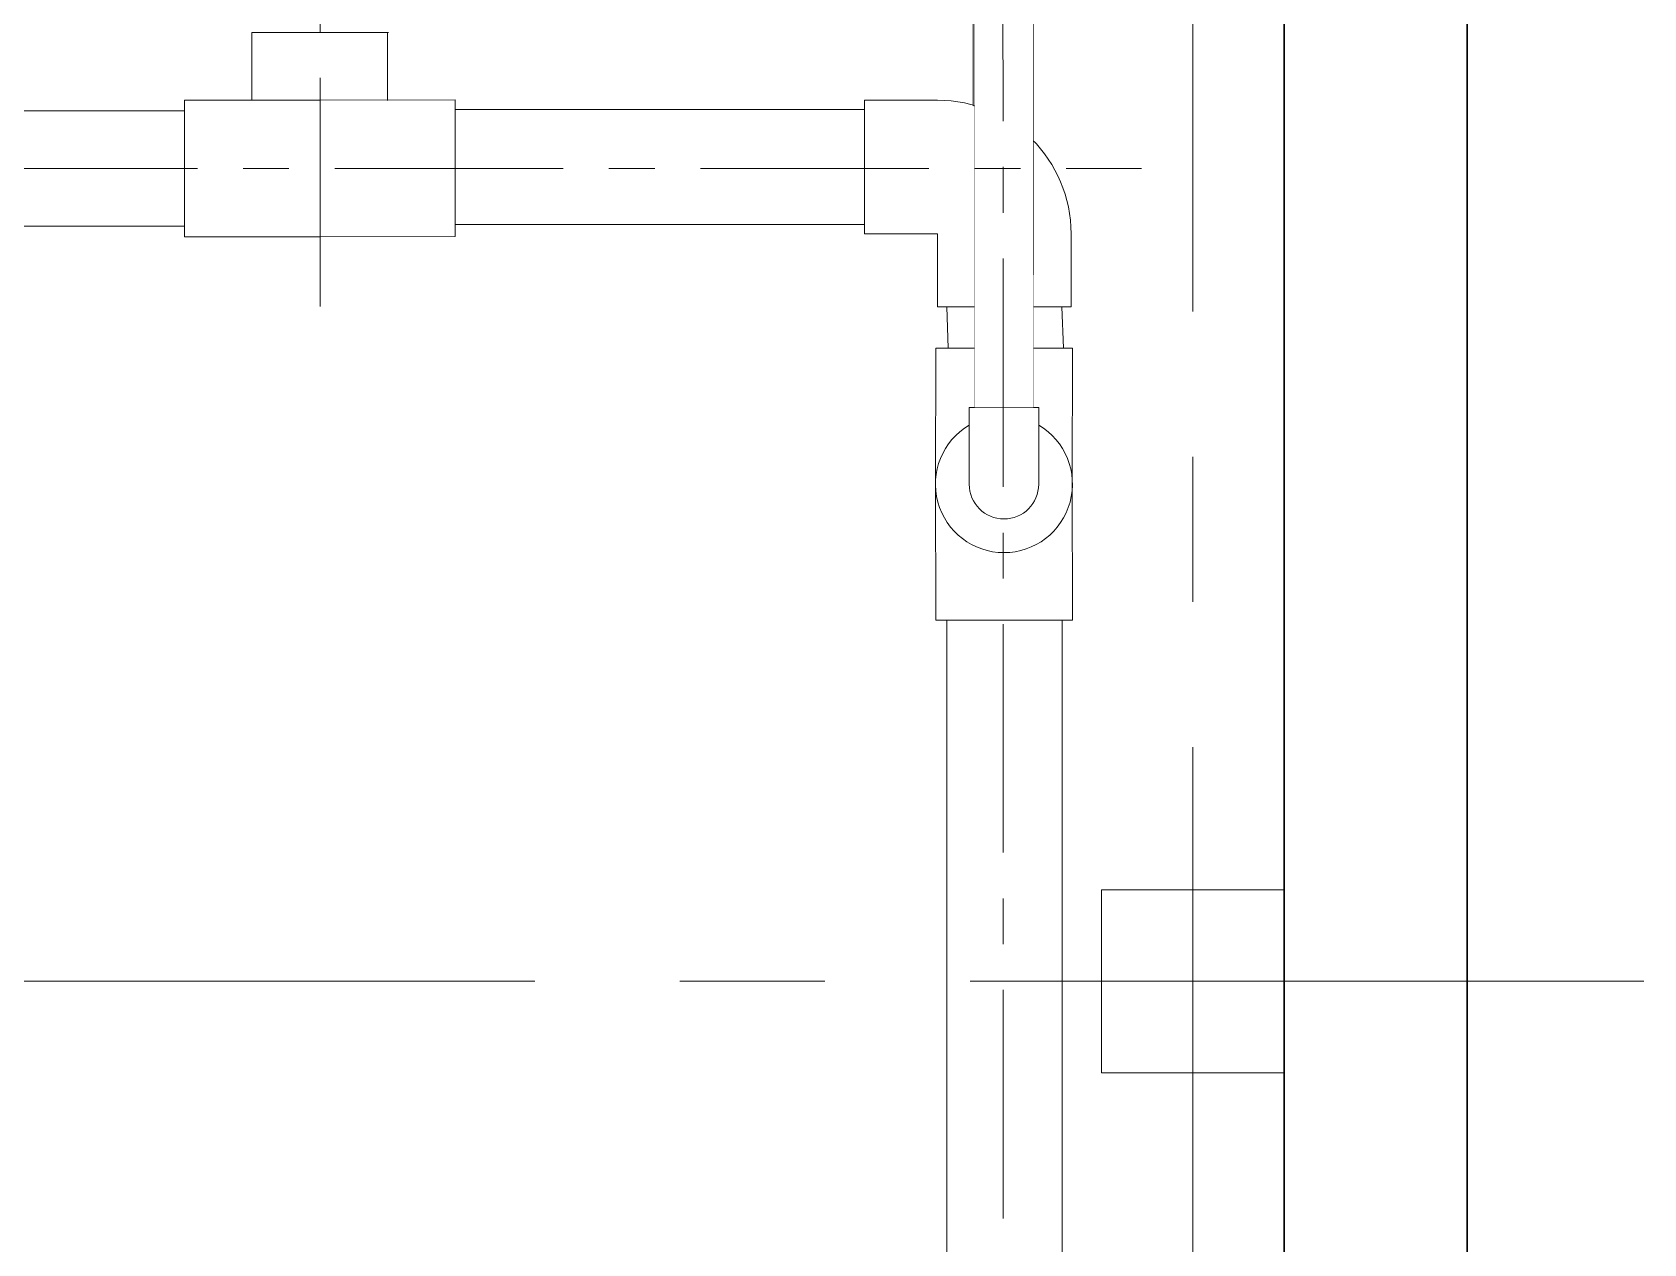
# Model space of a CAD drawing. Header units: millimetres. Extents: x 3795014 to 4300160, y 3869364 to 4016788.
# Drawn here: x 4228650 to 4229531, y 3925332 to 3925995 of the extents above; entities that cross this region are included whole.
import ezdxf

# ---------------------------------------------------------------- set-up
doc = ezdxf.new("R2010")
doc.units = ezdxf.units.MM
doc.set_wipeout_variables(frame=1)
doc.linetypes.add('CENTER', pattern=[2, 1.25, -0.25, 0.25, -0.25])
doc.linetypes.add('осевая2', pattern=[28.575, 19.05, -3.175, 3.175, -3.175])
for name, color, linetype, lineweight in [('Дополнительная', 7, 'Continuous', 18), ('Констр.', 7, 'Continuous', 30), ('оси', 7, 'осевая2', 13)]:
    doc.layers.add(name, color=color, linetype=linetype, lineweight=lineweight)

msp = doc.modelspace()

# ---------------------------------------------------------------- linework, layer by layer
at = {"layer": 'Дополнительная', "linetype": 'CENTER', "ltscale": 100}
msp.add_line((4228807.36, 3925844.62, 0), (4228807.36, 3926758.9, 0), dxfattribs=at)
at = {"layer": 'Дополнительная', "ltscale": 25}
for p, q in [((4228844.72, 3925994.46, 0), (4228769.96, 3925994.44, 0)), ((4228769.96, 3925994.44, 0), (4228769.98, 3925957.27, 0)), ((4228844.1, 3925994.49, 0), (4228844.14, 3925957.32, 0)), ((4228733.02, 3925882.76, 0), (4228733.04, 3925957.52, 0)), ((4228733.04, 3925957.52, 0), (4228807.38, 3925957.49, 0)), ((4228881.07, 3925957.61, 0), (4228806.73, 3925957.49, 0)), ((4228881.19, 3925882.85, 0), (4228881.07, 3925957.61, 0)), ((4229104.98, 3925884.42, 0), (4229104.98, 3925957.42, 0)), ((4229104.98, 3925957.42, 0), (4229144.98, 3925957.42, 0)), ((4228807.36, 3925882.73, 0), (4228733.02, 3925882.76, 0)), ((4228806.85, 3925882.73, 0), (4228881.19, 3925882.85, 0)), ((4229144.98, 3925884.42, 0), (4229104.98, 3925884.42, 0)), ((4229144.98, 3925844.42, 0), (4229144.98, 3925884.42, 0)), ((4229217.98, 3925844.42, 0), (4229217.98, 3925884.42, 0)), ((4229217.98, 3925844.42, 0), (4229144.98, 3925844.42, 0)), ((4229143.89, 3925747.45, 0), (4229143.93, 3925821.79, 0)), ((4229143.93, 3925821.79, 0), (4229218.69, 3925821.75, 0)), ((4229218.69, 3925821.75, 0), (4229218.65, 3925747.41, 0)), ((4229162.26, 3925747.43, 0), (4229162.26, 3925789.43, 0)), ((4229200.26, 3925789.43, 0), (4229162.26, 3925789.43, 0)), ((4229200.26, 3925747.43, 0), (4229200.26, 3925789.43, 0)), ((4229143.89, 3925747.4, 0), (4229143.93, 3925673.06, 0)), ((4229218.69, 3925673.11, 0), (4229218.65, 3925747.45, 0)), ((4229143.93, 3925673.06, 0), (4229218.69, 3925673.11, 0))]:
    msp.add_line(p, q, dxfattribs=at)
at = {"layer": 'Дополнительная', "elevation": 0}
msp.add_lwpolyline([(4229197.26, 3925789.43), (4229196.51, 3928790.97), (4229164.51, 3928790.97), (4229165.26, 3925789.43)], close=True, dxfattribs=at)
at = {"layer": 'Дополнительная', "ltscale": 25, "elevation": 0}
for points in [[(4229196.59, 3925936.04), (4229196.51, 3926785.24), (4229164.51, 3926785.24), (4229164.51, 3925954.76)], [(4228381.35, 3925951.63), (4228733.03, 3925951.64), (4228733.03, 3925888.64), (4228381.35, 3925888.63)], [(4228881.13, 3925952.42), (4229104.98, 3925952.42), (4229104.98, 3925889.42), (4228881.13, 3925889.42)], [(4229149.98, 3925844.42), (4229212.98, 3925844.42), (4229213.81, 3925821.77), (4229150.81, 3925821.77)], [(4229150.09, 3925673.09), (4229213.09, 3925673.09), (4229212.97, 3924506.47), (4229149.97, 3924506.47)]]:
    msp.add_lwpolyline(points, close=True, dxfattribs=at)
at = {"layer": 'Дополнительная', "ltscale": 25}
msp.add_lwpolyline([(4229234.59, 3925425.59), (4229334.59, 3925425.59), (4229334.59, 3925525.59), (4229234.59, 3925525.59)], close=True, dxfattribs=at)
for centre, radius, start, end in [((4229144.98, 3925884.42, 0), 73, 0, 90), ((4229181.26, 3925747.47, 0), 37.45, 120.48876, 59.51124), ((4229181.26, 3925747.43, 0), 19, 180, 0)]:
    msp.add_arc(centre, radius, start, end, dxfattribs=at)
at = {"layer": 'Констр.', "ltscale": 200}
msp.add_lwpolyline([(4226950.44, 3921775.59), (4219932.73, 3921775.59), (4219932.73, 3929175.59), (4229434.59, 3929175.59), (4229434.59, 3921775.59), (4228750.44, 3921775.59)], dxfattribs=at)
msp.add_lwpolyline([(4220032.73, 3921875.59), (4220032.73, 3929075.59), (4229334.59, 3929075.59), (4229334.59, 3921875.59)], close=True, dxfattribs=at)
at = {"layer": 'оси', "ltscale": 25}
for p, q in [((4229284.59, 3929175.59), (4229284.59, 3920275.59)), ((4217732.73, 3925475.59), (4229531.19, 3925475.59))]:
    msp.add_line(p, q, dxfattribs=at)

# ---------------------------------------------------------------- next in the draw order: wipeouts: each hides what was drawn before it
at = {"ltscale": 25}
msp.add_wipeout([(4229197.26, 3925789.43), (4229196.51, 3928790.97), (4229164.51, 3928790.97), (4229165.26, 3925789.43)], dxfattribs=at).translate(0, 0, 0).dxf.layer = 'Дополнительная'

# ---------------------------------------------------------------- next in the draw order: linework, layer by layer
at = {"layer": 'Дополнительная', "linetype": 'CENTER', "ltscale": 100}
for p, q in [((4229180.51, 3928870.94, 0), (4229181.08, 3921782.58, 0)), ((4228215.24, 3925920.13, 0), (4229256.51, 3925920.13, 0))]:
    msp.add_line(p, q, dxfattribs=at)

doc.saveas('drawing.dxf')
